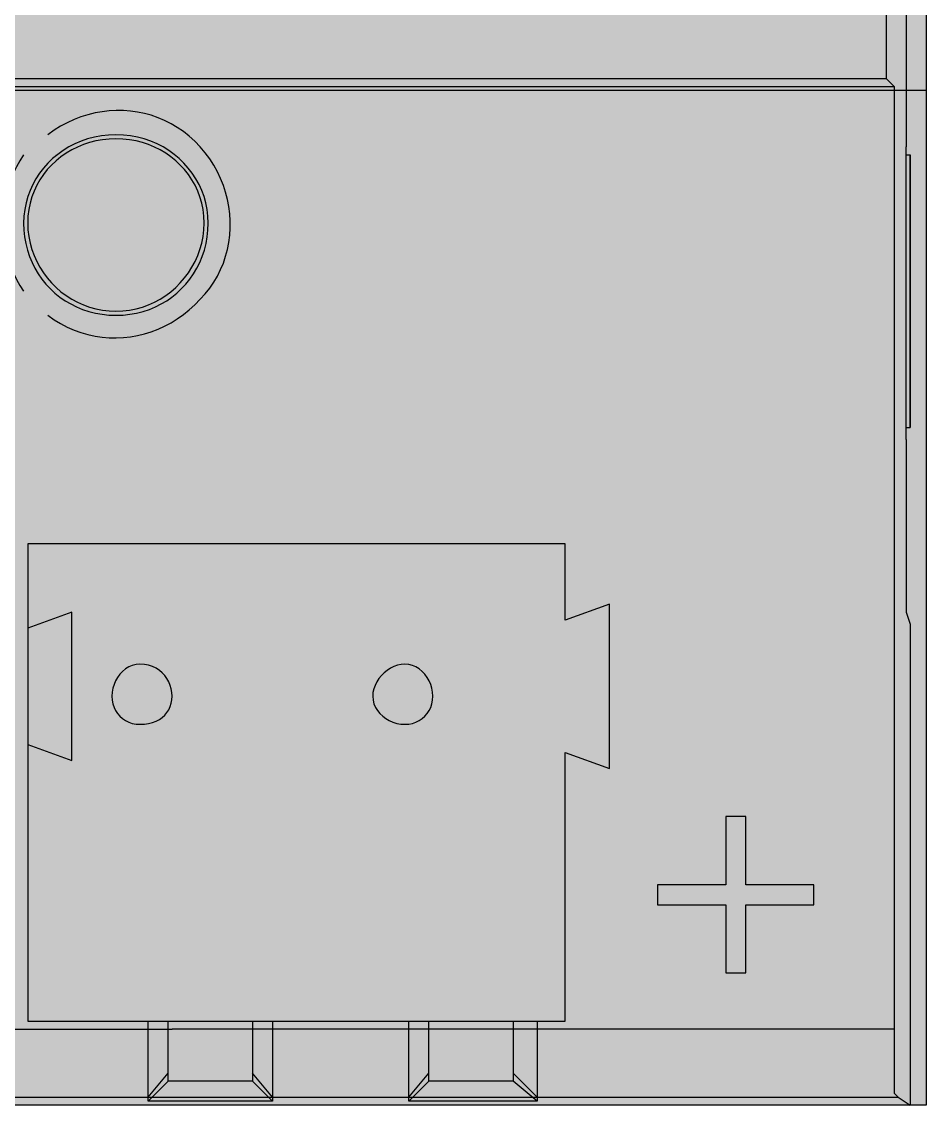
# Model space of a CAD drawing. Header units: millimetres. Extents: x 0 to 966, y -664 to 90.
# Drawn here: x 624.12 to 644, y -520 to -496.18 of the extents above; entities that cross this region are included whole.
import ezdxf

# ---------------------------------------------------------------- set-up
doc = ezdxf.new("R2010")
doc.units = ezdxf.units.MM
for name, color, linetype in [('HDL_BODY', 7, 'Continuous'), ('HDL_COLOUR', 7, 'Continuous'), ('HDL_DETAIL', 7, 'Continuous'), ('HDL_PRINT', 7, 'Continuous')]:
    doc.layers.add(name, color=color, linetype=linetype)

# ---------------------------------------------------------------- blocks, each defined once
blk = doc.blocks.new('M_DA6.10.1_FRONT')
at = {"layer": 'HDL_BODY', "true_color": 0x202126}
blk.add_hatch(color=250, dxfattribs=at).paths.add_polyline_path([(0, 0), (144, 0), (144, 90), (0, 90)])
at = {"layer": 'HDL_BODY', "true_color": 0x2a2a30}
blk.add_hatch(color=250, dxfattribs=at).paths.add_polyline_path([(0.4, 20.52), (143.6, 20.52), (143.6, 68.31), (0.4, 68.31)])
at = {"layer": 'HDL_BODY', "true_color": 0x23242a}
blk.add_hatch(color=250, dxfattribs=at).paths.add_polyline_path([(0.4, 0.5), (143.6, 0.5), (143.6, 19.8), (0.4, 19.8)])
at = {"layer": 'HDL_COLOUR', "true_color": 0x232529}
for points in [[(128.215, 19.393), (128.21, 19.543), (128.192, 19.69), (128.163, 19.834), (128.124, 19.973), (128.074, 20.109), (128.014, 20.24), (127.945, 20.366), (127.866, 20.486), (127.779, 20.6), (127.683, 20.708), (127.579, 20.809), (127.467, 20.902), (127.349, 20.987), (127.223, 21.064), (127.092, 21.133), (126.954, 21.192), (126.81, 21.241), (126.662, 21.28), (126.508, 21.309), (126.351, 21.326), (126.189, 21.332), (126.026, 21.326), (125.868, 21.309), (125.715, 21.28), (125.566, 21.241), (125.422, 21.192), (125.284, 21.133), (125.152, 21.064), (125.026, 20.987), (124.908, 20.902), (124.796, 20.809), (124.692, 20.708), (124.596, 20.6), (124.509, 20.486), (124.43, 20.366), (124.36, 20.24), (124.301, 20.109), (124.251, 19.973), (124.211, 19.834), (124.182, 19.69), (124.165, 19.543), (124.159, 19.393), (124.164, 19.239), (124.18, 19.088), (124.207, 18.941), (124.243, 18.798), (124.288, 18.66), (124.343, 18.527), (124.407, 18.399), (124.479, 18.278), (124.559, 18.162), (124.647, 18.052), (124.743, 17.95), (124.846, 17.854), (124.955, 17.766), (125.071, 17.686), (125.193, 17.613), (125.321, 17.55), (125.454, 17.495), (125.592, 17.449), (125.735, 17.413), (125.883, 17.387), (126.034, 17.371), (126.189, 17.366), (126.343, 17.371), (126.494, 17.387), (126.641, 17.413), (126.784, 17.449), (126.922, 17.495), (127.055, 17.55), (127.182, 17.613), (127.304, 17.686), (127.42, 17.766), (127.529, 17.854), (127.632, 17.95), (127.727, 18.052), (127.815, 18.162), (127.896, 18.278), (127.968, 18.399), (128.031, 18.527), (128.086, 18.66), (128.132, 18.798), (128.168, 18.941), (128.194, 19.088), (128.21, 19.239), (128.215, 19.393)], [(128.126, 19.393), (128.12, 19.542), (128.103, 19.688), (128.074, 19.829), (128.035, 19.965), (127.986, 20.096), (127.927, 20.223), (127.859, 20.343), (127.782, 20.458), (127.696, 20.566), (127.603, 20.667), (127.502, 20.762), (127.395, 20.849), (127.281, 20.928), (127.161, 20.999), (127.035, 21.062), (126.904, 21.116), (126.768, 21.161), (126.629, 21.197), (126.485, 21.223), (126.338, 21.239), (126.189, 21.244), (126.039, 21.239), (125.891, 21.223), (125.748, 21.197), (125.608, 21.161), (125.472, 21.116), (125.341, 21.062), (125.215, 20.999), (125.094, 20.928), (124.98, 20.849), (124.872, 20.762), (124.772, 20.667), (124.678, 20.566), (124.593, 20.458), (124.516, 20.343), (124.448, 20.223), (124.389, 20.096), (124.339, 19.965), (124.3, 19.829), (124.272, 19.688), (124.254, 19.542), (124.248, 19.393), (124.254, 19.243), (124.272, 19.096), (124.3, 18.953), (124.339, 18.813), (124.389, 18.677), (124.448, 18.546), (124.516, 18.42), (124.593, 18.3), (124.678, 18.186), (124.772, 18.078), (124.872, 17.977), (124.98, 17.884), (125.094, 17.798), (125.215, 17.721), (125.341, 17.653), (125.472, 17.594), (125.608, 17.545), (125.748, 17.506), (125.891, 17.477), (126.039, 17.46), (126.189, 17.454), (126.338, 17.46), (126.485, 17.477), (126.629, 17.506), (126.768, 17.545), (126.904, 17.594), (127.035, 17.653), (127.161, 17.721), (127.281, 17.798), (127.395, 17.884), (127.502, 17.977), (127.603, 18.078), (127.696, 18.186), (127.782, 18.3), (127.859, 18.42), (127.927, 18.546), (127.986, 18.677), (128.035, 18.813), (128.074, 18.953), (128.103, 19.096), (128.12, 19.243), (128.126, 19.393)]]:
    blk.add_hatch(color=250, dxfattribs=at).paths.add_polyline_path(points)
at = {"layer": 'HDL_COLOUR', "true_color": 0x111316}
blk.add_hatch(color=250, dxfattribs=at).paths.add_polyline_path([(124.248, 1.851), (130.156, 1.851), (130.156, 12.341), (124.248, 12.341)])
at = {"layer": 'HDL_COLOUR', "true_color": 0xb7262f}
blk.add_hatch(color=242, dxfattribs=at).paths.add_polyline_path([(130.156, 1.851), (136.063, 1.851), (136.063, 12.341), (130.156, 12.341)])
at = {"layer": 'HDL_COLOUR', "true_color": 0x18191d}
for points in [[(127.421, 8.992), (127.416, 9.073), (127.403, 9.153), (127.38, 9.231), (127.349, 9.307), (127.309, 9.378), (127.261, 9.445), (127.206, 9.506), (127.142, 9.56), (127.071, 9.607), (126.992, 9.645), (126.907, 9.673), (126.815, 9.691), (126.715, 9.697), (126.63, 9.689), (126.548, 9.669), (126.471, 9.636), (126.4, 9.592), (126.334, 9.539), (126.276, 9.476), (126.224, 9.407), (126.181, 9.331), (126.146, 9.25), (126.121, 9.166), (126.105, 9.079), (126.099, 8.992), (126.105, 8.905), (126.121, 8.823), (126.146, 8.746), (126.181, 8.675), (126.224, 8.609), (126.276, 8.551), (126.334, 8.499), (126.4, 8.456), (126.471, 8.421), (126.548, 8.396), (126.63, 8.38), (126.715, 8.375), (126.815, 8.379), (126.907, 8.393), (126.992, 8.415), (127.071, 8.444), (127.142, 8.482), (127.206, 8.526), (127.261, 8.577), (127.309, 8.634), (127.349, 8.696), (127.38, 8.764), (127.403, 8.836), (127.416, 8.912), (127.421, 8.992)], [(133.153, 8.992), (133.147, 9.079), (133.132, 9.166), (133.106, 9.25), (133.071, 9.331), (133.028, 9.407), (132.976, 9.476), (132.918, 9.539), (132.853, 9.592), (132.781, 9.636), (132.704, 9.669), (132.623, 9.689), (132.537, 9.697), (132.455, 9.691), (132.375, 9.673), (132.296, 9.645), (132.221, 9.607), (132.149, 9.56), (132.083, 9.506), (132.022, 9.445), (131.967, 9.378), (131.921, 9.307), (131.883, 9.231), (131.855, 9.153), (131.837, 9.073), (131.831, 8.992), (131.839, 8.905), (131.859, 8.823), (131.892, 8.746), (131.936, 8.675), (131.989, 8.609), (132.051, 8.551), (132.121, 8.499), (132.196, 8.456), (132.277, 8.421), (132.362, 8.396), (132.448, 8.38), (132.537, 8.375), (132.623, 8.38), (132.704, 8.396), (132.781, 8.421), (132.853, 8.456), (132.918, 8.499), (132.976, 8.551), (133.028, 8.609), (133.071, 8.675), (133.106, 8.746), (133.132, 8.823), (133.147, 8.905), (133.153, 8.992)]]:
    blk.add_hatch(color=250, dxfattribs=at).paths.add_polyline_path(points)
at = {"layer": 'HDL_PRINT', "true_color": 0xdee1e9}
h = blk.add_hatch(color=254, dxfattribs=at)
h.paths.add_polyline_path([(124.424, 13.399), (124.424, 15.162), (125.04, 15.162), (125.083, 15.161), (125.131, 15.16), (125.182, 15.155), (125.229, 15.145), (125.268, 15.13), (125.295, 15.106), (125.305, 15.074), (125.343, 15.073), (125.381, 15.072), (125.419, 15.067), (125.457, 15.057), (125.495, 15.042), (125.533, 15.018), (125.57, 14.986), (125.608, 14.948), (125.646, 14.91), (125.683, 14.872), (125.721, 14.834), (125.759, 14.797), (125.796, 14.759), (125.835, 14.721), (125.835, 14.659), (125.835, 14.603), (125.835, 14.551), (125.835, 14.501), (125.835, 14.451), (125.835, 14.399), (125.835, 14.343), (125.835, 14.28), (125.835, 14.21), (125.835, 14.149), (125.835, 14.095), (125.835, 14.048), (125.835, 14.005), (125.835, 13.966), (125.835, 13.928), (125.83, 13.89), (125.817, 13.852), (125.799, 13.814), (125.78, 13.777), (125.763, 13.739), (125.75, 13.701), (125.745, 13.663), (125.702, 13.62), (125.661, 13.578), (125.625, 13.542), (125.596, 13.513), (125.577, 13.494), (125.57, 13.487), (125.533, 13.482), (125.495, 13.47), (125.457, 13.452), (125.419, 13.434), (125.381, 13.416), (125.343, 13.404), (125.305, 13.399), (125.261, 13.399), (125.218, 13.399), (125.173, 13.399), (125.129, 13.399), (125.085, 13.399), (125.04, 13.399), (124.424, 13.399)])
h.paths.add_polyline_path([(124.689, 13.575), (125.04, 13.575), (125.085, 13.575), (125.129, 13.575), (125.173, 13.575), (125.218, 13.575), (125.261, 13.575), (125.305, 13.575), (125.343, 13.612), (125.371, 13.637), (125.394, 13.652), (125.417, 13.66), (125.445, 13.663), (125.483, 13.663), (125.488, 13.701), (125.5, 13.739), (125.517, 13.777), (125.536, 13.814), (125.553, 13.852), (125.565, 13.89), (125.57, 13.928), (125.603, 13.966), (125.626, 14.005), (125.642, 14.048), (125.652, 14.095), (125.657, 14.149), (125.659, 14.21), (125.659, 14.28), (125.655, 14.346), (125.645, 14.411), (125.631, 14.474), (125.614, 14.534), (125.598, 14.589), (125.584, 14.64), (125.574, 14.684), (125.57, 14.721), (125.533, 14.759), (125.495, 14.795), (125.457, 14.827), (125.419, 14.856), (125.381, 14.878), (125.343, 14.892), (125.305, 14.897), (125.261, 14.897), (125.218, 14.897), (125.173, 14.897), (125.129, 14.897), (125.085, 14.897), (125.04, 14.897), (124.689, 14.897), (124.689, 13.575)])
at = {"layer": 'HDL_DETAIL', "color": 251, "true_color": 0x52555c}
for points in [[(0, 90), (144, 90), (144, 0), (0, 0), (0, 90)], [(0, 67.697), (144, 67.697), (144, 22.302), (0, 22.302), (0, 67.697)], [(143.56, 23.36), (143.56, 23.36)], [(143.12, 22.566), (143.12, 22.566)], [(143.12, 22.566), (143.12, 22.566)], [(143.295, 22.39), (143.295, 22.39)], [(143.295, 22.39), (143.295, 22.39)], [(143.295, 22.39), (143.295, 22.39)], [(128.215, 19.393), (128.21, 19.543), (128.192, 19.69), (128.163, 19.834), (128.124, 19.973), (128.074, 20.109), (128.014, 20.24), (127.945, 20.366), (127.866, 20.486), (127.779, 20.6), (127.683, 20.708), (127.579, 20.809), (127.467, 20.902), (127.349, 20.987), (127.223, 21.064), (127.092, 21.133), (126.954, 21.192), (126.81, 21.241), (126.662, 21.28), (126.508, 21.309), (126.351, 21.326), (126.189, 21.332), (126.026, 21.326), (125.868, 21.309), (125.715, 21.28), (125.566, 21.241), (125.422, 21.192), (125.284, 21.133), (125.152, 21.064), (125.026, 20.987), (124.908, 20.902), (124.796, 20.809), (124.692, 20.708), (124.596, 20.6), (124.509, 20.486), (124.43, 20.366), (124.36, 20.24), (124.301, 20.109), (124.251, 19.973), (124.211, 19.834), (124.182, 19.69), (124.165, 19.543), (124.159, 19.393), (124.164, 19.239), (124.18, 19.088), (124.207, 18.941), (124.243, 18.798), (124.288, 18.66), (124.343, 18.527), (124.407, 18.399), (124.479, 18.278), (124.559, 18.162), (124.647, 18.052), (124.743, 17.95), (124.846, 17.854), (124.955, 17.766), (125.071, 17.686), (125.193, 17.613), (125.321, 17.55), (125.454, 17.495), (125.592, 17.449), (125.735, 17.413), (125.883, 17.387), (126.034, 17.371), (126.189, 17.366), (126.343, 17.371), (126.494, 17.387), (126.641, 17.413), (126.784, 17.449), (126.922, 17.495), (127.055, 17.55), (127.182, 17.613), (127.304, 17.686), (127.42, 17.766), (127.529, 17.854), (127.632, 17.95), (127.727, 18.052), (127.815, 18.162), (127.896, 18.278), (127.968, 18.399), (128.031, 18.527), (128.086, 18.66), (128.132, 18.798), (128.168, 18.941), (128.194, 19.088), (128.21, 19.239), (128.215, 19.393)], [(128.126, 19.393), (128.12, 19.542), (128.103, 19.688), (128.074, 19.829), (128.035, 19.965), (127.986, 20.096), (127.927, 20.223), (127.859, 20.343), (127.782, 20.458), (127.696, 20.566), (127.603, 20.667), (127.502, 20.762), (127.395, 20.849), (127.281, 20.928), (127.161, 20.999), (127.035, 21.062), (126.904, 21.116), (126.768, 21.161), (126.629, 21.197), (126.485, 21.223), (126.338, 21.239), (126.189, 21.244), (126.039, 21.239), (125.891, 21.223), (125.748, 21.197), (125.608, 21.161), (125.472, 21.116), (125.341, 21.062), (125.215, 20.999), (125.094, 20.928), (124.98, 20.849), (124.872, 20.762), (124.772, 20.667), (124.678, 20.566), (124.593, 20.458), (124.516, 20.343), (124.448, 20.223), (124.389, 20.096), (124.339, 19.965), (124.3, 19.829), (124.272, 19.688), (124.254, 19.542), (124.248, 19.393), (124.254, 19.243), (124.272, 19.096), (124.3, 18.953), (124.339, 18.813), (124.389, 18.677), (124.448, 18.546), (124.516, 18.42), (124.593, 18.3), (124.678, 18.186), (124.772, 18.078), (124.872, 17.977), (124.98, 17.884), (125.094, 17.798), (125.215, 17.721), (125.341, 17.653), (125.472, 17.594), (125.608, 17.545), (125.748, 17.506), (125.891, 17.477), (126.039, 17.46), (126.189, 17.454), (126.338, 17.46), (126.485, 17.477), (126.629, 17.506), (126.768, 17.545), (126.904, 17.594), (127.035, 17.653), (127.161, 17.721), (127.281, 17.798), (127.395, 17.884), (127.502, 17.977), (127.603, 18.078), (127.696, 18.186), (127.782, 18.3), (127.859, 18.42), (127.927, 18.546), (127.986, 18.677), (128.035, 18.813), (128.074, 18.953), (128.103, 19.096), (128.12, 19.243), (128.126, 19.393)], [(124.689, 21.332), (124.689, 21.332)], [(143.56, 21.068), (143.56, 21.068)], [(143.56, 21.068), (143.56, 21.068)], [(143.56, 21.068), (143.56, 21.068)], [(143.56, 21.068), (143.56, 21.068)], [(143.56, 21.068), (143.56, 21.068)], [(143.56, 21.068), (143.56, 21.068)], [(143.56, 21.068), (143.56, 21.068)], [(143.56, 21.068), (143.56, 21.068)], [(143.56, 21.068), (143.56, 21.068)], [(143.56, 21.068), (143.56, 21.068)], [(143.56, 21.068), (143.56, 21.068)], [(143.56, 21.068), (143.56, 21.068)], [(143.56, 21.068), (143.56, 21.068)], [(143.56, 21.068), (143.56, 21.068)], [(143.56, 21.068), (143.56, 21.068)], [(143.56, 21.068), (143.56, 21.068)], [(143.56, 21.068), (143.56, 21.068)], [(143.56, 21.068), (143.56, 21.068)], [(143.56, 21.068), (143.56, 21.068)], [(143.56, 21.068), (143.56, 21.068)], [(143.56, 21.068), (143.56, 21.068)], [(143.56, 21.068), (143.56, 21.068)], [(143.56, 21.068), (143.56, 21.068)], [(143.56, 21.068), (143.56, 21.068)], [(143.56, 21.068), (143.56, 21.068)], [(124.864, 20.892), (124.864, 20.892)], [(143.56, 20.892), (143.56, 20.892)], [(143.647, 20.892), (143.647, 20.892)], [(143.647, 20.892), (143.647, 20.892)], [(143.647, 20.892), (143.647, 20.892)], [(124.864, 17.894), (124.864, 17.894)], [(124.689, 17.366), (124.689, 17.366)], [(143.56, 14.897), (143.56, 14.897)], [(143.647, 14.897), (143.647, 14.897)], [(143.647, 14.897), (143.647, 14.897)], [(143.647, 14.897), (143.647, 14.897)], [(143.56, 14.633), (143.56, 14.633)], [(143.56, 14.633), (143.56, 14.633)], [(143.56, 14.633), (143.56, 14.633)], [(143.56, 14.633), (143.56, 14.633)], [(143.56, 14.633), (143.56, 14.633)], [(143.56, 14.633), (143.56, 14.633)], [(143.56, 14.633), (143.56, 14.633)], [(143.56, 14.633), (143.56, 14.633)], [(143.56, 14.633), (143.56, 14.633)], [(143.56, 14.633), (143.56, 14.633)], [(143.56, 14.633), (143.56, 14.633)], [(143.56, 14.633), (143.56, 14.633)], [(143.56, 14.633), (143.56, 14.633)], [(143.56, 14.633), (143.56, 14.633)], [(143.56, 14.633), (143.56, 14.633)], [(143.56, 14.633), (143.56, 14.633)], [(143.56, 14.633), (143.56, 14.633)], [(143.56, 14.633), (143.56, 14.633)], [(143.56, 14.633), (143.56, 14.633)], [(143.56, 14.633), (143.56, 14.633)], [(143.56, 14.633), (143.56, 14.633)], [(143.56, 14.633), (143.56, 14.633)], [(143.56, 14.633), (143.56, 14.633)], [(143.56, 14.633), (143.56, 14.633)], [(143.56, 14.633), (143.56, 14.633)], [(143.56, 12.341), (143.56, 12.341)], [(143.647, 10.49), (143.647, 10.49)], [(143.647, 10.49), (143.647, 10.49)], [(143.647, 10.49), (143.647, 10.49)], [(143.647, 10.49), (143.647, 10.49)], [(143.647, 10.49), (143.647, 10.49)], [(143.647, 10.49), (143.647, 10.49)], [(143.647, 10.49), (143.647, 10.49)], [(143.647, 10.49), (143.647, 10.49)], [(143.647, 10.49), (143.647, 10.49)], [(143.647, 10.49), (143.647, 10.49)], [(143.647, 10.49), (143.647, 10.49)], [(143.647, 10.49), (143.647, 10.49)], [(143.647, 10.49), (143.647, 10.49)], [(143.647, 10.49), (143.647, 10.49)], [(143.647, 10.49), (143.647, 10.49)], [(143.647, 10.49), (143.647, 10.49)], [(143.647, 10.49), (143.647, 10.49)], [(143.647, 10.49), (143.647, 10.49)], [(143.647, 10.49), (143.647, 10.49)], [(143.647, 10.49), (143.647, 10.49)], [(143.647, 10.49), (143.647, 10.49)], [(143.647, 10.49), (143.647, 10.49)], [(143.647, 10.49), (143.647, 10.49)], [(143.647, 10.49), (143.647, 10.49)], [(127.421, 8.992), (127.416, 9.073), (127.403, 9.153), (127.38, 9.231), (127.349, 9.307), (127.309, 9.378), (127.261, 9.445), (127.206, 9.506), (127.142, 9.56), (127.071, 9.607), (126.992, 9.645), (126.907, 9.673), (126.815, 9.691), (126.715, 9.697), (126.63, 9.689), (126.548, 9.669), (126.471, 9.636), (126.4, 9.592), (126.334, 9.539), (126.276, 9.476), (126.224, 9.407), (126.181, 9.331), (126.146, 9.25), (126.121, 9.166), (126.105, 9.079), (126.099, 8.992), (126.105, 8.905), (126.121, 8.823), (126.146, 8.746), (126.181, 8.675), (126.224, 8.609), (126.276, 8.551), (126.334, 8.499), (126.4, 8.456), (126.471, 8.421), (126.548, 8.396), (126.63, 8.38), (126.715, 8.375), (126.815, 8.379), (126.907, 8.393), (126.992, 8.415), (127.071, 8.444), (127.142, 8.482), (127.206, 8.526), (127.261, 8.577), (127.309, 8.634), (127.349, 8.696), (127.38, 8.764), (127.403, 8.836), (127.416, 8.912), (127.421, 8.992)], [(133.153, 8.992), (133.147, 9.079), (133.132, 9.166), (133.106, 9.25), (133.071, 9.331), (133.028, 9.407), (132.976, 9.476), (132.918, 9.539), (132.853, 9.592), (132.781, 9.636), (132.704, 9.669), (132.623, 9.689), (132.537, 9.697), (132.455, 9.691), (132.375, 9.673), (132.296, 9.645), (132.221, 9.607), (132.149, 9.56), (132.083, 9.506), (132.022, 9.445), (131.967, 9.378), (131.921, 9.307), (131.883, 9.231), (131.855, 9.153), (131.837, 9.073), (131.831, 8.992), (131.839, 8.905), (131.859, 8.823), (131.892, 8.746), (131.936, 8.675), (131.989, 8.609), (132.051, 8.551), (132.121, 8.499), (132.196, 8.456), (132.277, 8.421), (132.362, 8.396), (132.448, 8.38), (132.537, 8.375), (132.623, 8.38), (132.704, 8.396), (132.781, 8.421), (132.853, 8.456), (132.918, 8.499), (132.976, 8.551), (133.028, 8.609), (133.071, 8.675), (133.106, 8.746), (133.132, 8.823), (133.147, 8.905), (133.153, 8.992)], [(127.421, 1.675), (127.421, 1.675)], [(127.421, 1.675), (127.421, 1.675)], [(143.295, 1.675), (143.295, 1.675)], [(143.295, 1.675), (143.295, 1.675)], [(143.382, 0.177), (143.382, 0.177)], [(143.382, 0.177), (143.382, 0.177)], [(143.647, 0), (143.647, 0)], [(143.647, 0), (143.647, 0)], [(143.647, 0), (143.647, 0)]]:
    blk.add_lwpolyline(points, close=True, dxfattribs=at)
for points in [[(143.647, 25.299), (143.647, 25.123), (143.56, 24.858), (143.56, 24.506), (143.56, 23.977), (143.56, 23.36)], [(143.12, 24.329), (143.12, 23.8), (143.12, 23.272), (143.12, 22.919), (143.12, 22.654), (143.12, 22.566)], [(143.56, 23.36), (143.56, 21.068)], [(143.56, 23.36), (143.56, 21.068)], [(143.56, 23.36), (143.56, 21.068)], [(143.56, 23.36), (143.56, 21.068)], [(143.56, 23.36), (143.56, 21.068)], [(143.56, 23.36), (143.56, 21.068)], [(143.56, 23.36), (143.56, 21.068)], [(143.56, 23.36), (143.56, 21.068)], [(143.56, 23.36), (143.56, 21.068)], [(143.56, 23.36), (143.56, 21.068)], [(143.56, 23.36), (143.56, 21.068)], [(143.56, 23.36), (143.56, 21.068)], [(143.56, 23.36), (143.56, 21.068)], [(143.56, 23.36), (143.56, 21.068)], [(143.56, 23.36), (143.56, 21.068)], [(143.56, 23.36), (143.56, 21.068)], [(143.56, 23.36), (143.56, 21.068)], [(143.56, 23.36), (143.56, 21.068)], [(143.56, 23.36), (143.56, 21.068)], [(143.56, 23.36), (143.56, 21.068)], [(143.56, 23.36), (143.56, 21.068)], [(0.089, 22.39), (143.295, 22.39)], [(0.089, 22.39), (143.295, 22.39)], [(0.089, 22.39), (143.295, 22.39)], [(0.089, 22.39), (143.295, 22.39)], [(0.089, 22.39), (143.295, 22.39)], [(0.089, 22.39), (143.295, 22.39)], [(0.089, 22.39), (143.295, 22.39)], [(0.089, 22.39), (143.295, 22.39)], [(0.089, 22.39), (143.295, 22.39)], [(0.089, 22.39), (143.295, 22.39)], [(0.089, 22.39), (143.295, 22.39)], [(0.089, 22.39), (143.295, 22.39)], [(0.089, 22.39), (143.295, 22.39)], [(0.089, 22.39), (143.295, 22.39)], [(0.089, 22.39), (143.295, 22.39)], [(0.089, 22.39), (143.295, 22.39)], [(0.089, 22.39), (143.295, 22.39)], [(0.089, 22.39), (143.295, 22.39)], [(0.089, 22.39), (143.295, 22.39)], [(0.089, 22.39), (143.295, 22.39)], [(0.089, 22.39), (143.295, 22.39)], [(0.265, 22.566), (143.12, 22.566)], [(0.265, 22.566), (143.12, 22.566)], [(0.265, 22.566), (143.12, 22.566)], [(0.265, 22.566), (143.12, 22.566)], [(0.265, 22.566), (143.12, 22.566)], [(0.265, 22.566), (143.12, 22.566)], [(0.265, 22.566), (143.12, 22.566)], [(0.265, 22.566), (143.12, 22.566)], [(0.265, 22.566), (143.12, 22.566)], [(0.265, 22.566), (143.12, 22.566)], [(0.265, 22.566), (143.12, 22.566)], [(0.265, 22.566), (143.12, 22.566)], [(0.265, 22.566), (143.12, 22.566)], [(0.265, 22.566), (143.12, 22.566)], [(0.265, 22.566), (143.12, 22.566)], [(0.265, 22.566), (143.12, 22.566)], [(0.265, 22.566), (143.12, 22.566)], [(0.265, 22.566), (143.12, 22.566)], [(0.265, 22.566), (143.12, 22.566)], [(0.265, 22.566), (143.12, 22.566)], [(0.265, 22.566), (143.12, 22.566)], [(143.295, 22.39), (143.12, 22.566)], [(143.295, 22.39), (143.12, 22.566)], [(143.295, 22.39), (143.12, 22.566)], [(143.295, 22.39), (143.12, 22.566)], [(143.295, 22.39), (143.12, 22.566)], [(143.295, 22.39), (143.12, 22.566)], [(143.295, 22.39), (143.12, 22.566)], [(143.295, 22.39), (143.12, 22.566)], [(143.295, 22.39), (143.12, 22.566)], [(143.295, 22.39), (143.12, 22.566)], [(143.295, 22.39), (143.12, 22.566)], [(143.295, 22.39), (143.12, 22.566)], [(143.295, 22.39), (143.12, 22.566)], [(143.295, 22.39), (143.12, 22.566)], [(143.295, 22.39), (143.12, 22.566)], [(143.295, 22.39), (143.12, 22.566)], [(143.295, 22.39), (143.12, 22.566)], [(143.295, 22.39), (143.12, 22.566)], [(143.295, 22.39), (143.12, 22.566)], [(143.295, 22.39), (143.12, 22.566)], [(143.295, 22.39), (143.12, 22.566)], [(143.295, 22.39), (143.295, 1.675)], [(143.295, 22.39), (143.295, 1.675)], [(143.295, 22.39), (143.295, 1.675)], [(143.295, 22.39), (143.295, 1.675)], [(143.295, 22.39), (143.295, 1.675)], [(143.295, 22.39), (143.295, 1.675)], [(143.295, 22.39), (143.295, 1.675)], [(143.295, 22.39), (143.295, 1.675)], [(143.295, 22.39), (143.295, 1.675)], [(143.295, 22.39), (143.295, 1.675)], [(143.295, 22.39), (143.295, 1.675)], [(143.295, 22.39), (143.295, 1.675)], [(143.295, 22.39), (143.295, 1.675)], [(143.295, 22.39), (143.295, 1.675)], [(143.295, 22.39), (143.295, 1.675)], [(143.295, 22.39), (143.295, 1.675)], [(143.295, 22.39), (143.295, 1.675)], [(143.295, 22.39), (143.295, 1.675)], [(143.295, 22.39), (143.295, 1.675)], [(143.295, 22.39), (143.295, 1.675)], [(143.295, 22.39), (143.295, 1.675)], [(124.689, 17.366), (124.829, 17.268), (124.972, 17.181), (125.118, 17.104), (125.268, 17.039), (125.419, 16.984), (125.573, 16.94), (125.728, 16.906), (125.883, 16.882), (126.04, 16.869), (126.196, 16.866), (126.352, 16.873), (126.508, 16.891), (126.662, 16.918), (126.814, 16.955), (126.965, 17.002), (127.113, 17.058), (127.257, 17.124), (127.399, 17.2), (127.537, 17.285), (127.67, 17.38), (127.799, 17.483), (127.922, 17.596), (128.04, 17.718), (128.15, 17.837), (128.25, 17.961), (128.34, 18.092), (128.42, 18.228), (128.489, 18.369), (128.549, 18.514), (128.599, 18.662), (128.639, 18.814), (128.669, 18.968), (128.689, 19.124), (128.699, 19.281), (128.699, 19.439), (128.689, 19.597), (128.669, 19.755), (128.639, 19.912), (128.599, 20.068), (128.549, 20.221), (128.489, 20.372), (128.42, 20.52), (128.34, 20.664), (128.25, 20.804), (128.15, 20.938), (128.04, 21.068), (127.922, 21.189), (127.799, 21.301), (127.67, 21.402), (127.537, 21.494), (127.399, 21.575), (127.257, 21.647), (127.113, 21.708), (126.965, 21.76), (126.814, 21.801), (126.662, 21.833), (126.508, 21.854), (126.352, 21.866), (126.196, 21.867), (126.04, 21.859), (125.883, 21.84), (125.728, 21.812), (125.573, 21.773), (125.419, 21.725), (125.268, 21.666), (125.118, 21.598), (124.972, 21.519), (124.829, 21.431), (124.689, 21.332)], [(143.56, 14.633), (143.56, 21.068)], [(143.56, 14.633), (143.56, 21.068)], [(143.56, 14.633), (143.56, 21.068)], [(143.56, 14.633), (143.56, 21.068)], [(143.56, 14.633), (143.56, 21.068)], [(143.56, 14.633), (143.56, 21.068)], [(143.56, 14.633), (143.56, 21.068)], [(143.56, 14.633), (143.56, 21.068)], [(143.56, 14.633), (143.56, 21.068)], [(143.56, 14.633), (143.56, 21.068)], [(143.56, 14.633), (143.56, 21.068)], [(143.56, 14.633), (143.56, 21.068)], [(143.56, 14.633), (143.56, 21.068)], [(143.56, 14.633), (143.56, 21.068)], [(143.56, 14.633), (143.56, 21.068)], [(143.56, 14.633), (143.56, 21.068)], [(143.56, 14.633), (143.56, 21.068)], [(143.56, 14.633), (143.56, 21.068)], [(143.56, 14.633), (143.56, 21.068)], [(143.56, 14.633), (143.56, 21.068)], [(143.56, 14.633), (143.56, 21.068)], [(124.159, 20.892), (124.075, 20.763), (124, 20.631), (123.933, 20.494), (123.874, 20.354), (123.824, 20.211), (123.782, 20.066), (123.748, 19.919), (123.723, 19.77), (123.706, 19.619), (123.698, 19.469), (123.698, 19.317), (123.706, 19.167), (123.723, 19.016), (123.748, 18.867), (123.782, 18.72), (123.824, 18.575), (123.874, 18.432), (123.933, 18.292), (124, 18.155), (124.075, 18.023), (124.159, 17.895)], [(143.56, 20.892), (143.647, 20.892)], [(143.56, 20.892), (143.647, 20.892)], [(143.56, 20.892), (143.647, 20.892)], [(143.56, 20.892), (143.647, 20.892)], [(143.56, 20.892), (143.647, 20.892)], [(143.56, 20.892), (143.647, 20.892)], [(143.56, 20.892), (143.647, 20.892)], [(143.56, 20.892), (143.647, 20.892)], [(143.56, 20.892), (143.647, 20.892)], [(143.56, 20.892), (143.647, 20.892)], [(143.56, 20.892), (143.647, 20.892)], [(143.56, 20.892), (143.647, 20.892)], [(143.56, 20.892), (143.647, 20.892)], [(143.56, 20.892), (143.647, 20.892)], [(143.56, 20.892), (143.647, 20.892)], [(143.56, 20.892), (143.647, 20.892)], [(143.56, 20.892), (143.647, 20.892)], [(143.56, 20.892), (143.647, 20.892)], [(143.56, 20.892), (143.647, 20.892)], [(143.56, 20.892), (143.647, 20.892)], [(143.56, 20.892), (143.647, 20.892)], [(143.647, 14.897), (143.647, 20.892)], [(143.647, 14.897), (143.647, 20.892)], [(143.647, 14.897), (143.647, 20.892)], [(143.647, 14.897), (143.647, 20.892)], [(143.647, 14.897), (143.647, 20.892)], [(143.647, 14.897), (143.647, 20.892)], [(143.647, 14.897), (143.647, 20.892)], [(143.647, 14.897), (143.647, 20.892)], [(143.647, 14.897), (143.647, 20.892)], [(143.647, 14.897), (143.647, 20.892)], [(143.647, 14.897), (143.647, 20.892)], [(143.647, 14.897), (143.647, 20.892)], [(143.647, 14.897), (143.647, 20.892)], [(143.647, 14.897), (143.647, 20.892)], [(143.647, 14.897), (143.647, 20.892)], [(143.647, 14.897), (143.647, 20.892)], [(143.647, 14.897), (143.647, 20.892)], [(143.647, 14.897), (143.647, 20.892)], [(143.647, 14.897), (143.647, 20.892)], [(143.647, 14.897), (143.647, 20.892)], [(143.647, 14.897), (143.647, 20.892)], [(143.647, 20.892), (143.647, 14.897)], [(143.647, 20.892), (143.647, 14.897)], [(143.647, 20.892), (143.647, 14.897)], [(143.647, 20.892), (143.647, 14.897)], [(143.647, 20.892), (143.647, 14.897)], [(143.647, 20.892), (143.647, 14.897)], [(143.647, 20.892), (143.647, 14.897)], [(143.647, 20.892), (143.647, 14.897)], [(143.647, 20.892), (143.647, 14.897)], [(143.647, 20.892), (143.647, 14.897)], [(143.647, 20.892), (143.647, 14.897)], [(143.647, 20.892), (143.647, 14.897)], [(143.647, 20.892), (143.647, 14.897)], [(143.647, 20.892), (143.647, 14.897)], [(143.647, 20.892), (143.647, 14.897)], [(143.647, 20.892), (143.647, 14.897)], [(143.647, 20.892), (143.647, 14.897)], [(143.647, 20.892), (143.647, 14.897)], [(143.647, 20.892), (143.647, 14.897)], [(143.647, 20.892), (143.647, 14.897)], [(143.647, 20.892), (143.647, 14.897)], [(143.56, 14.897), (143.647, 14.897)], [(143.56, 14.897), (143.647, 14.897)], [(143.56, 14.897), (143.647, 14.897)], [(143.56, 14.897), (143.647, 14.897)], [(143.56, 14.897), (143.647, 14.897)], [(143.56, 14.897), (143.647, 14.897)], [(143.56, 14.897), (143.647, 14.897)], [(143.56, 14.897), (143.647, 14.897)], [(143.56, 14.897), (143.647, 14.897)], [(143.56, 14.897), (143.647, 14.897)], [(143.56, 14.897), (143.647, 14.897)], [(143.56, 14.897), (143.647, 14.897)], [(143.56, 14.897), (143.647, 14.897)], [(143.56, 14.897), (143.647, 14.897)], [(143.56, 14.897), (143.647, 14.897)], [(143.56, 14.897), (143.647, 14.897)], [(143.56, 14.897), (143.647, 14.897)], [(143.56, 14.897), (143.647, 14.897)], [(143.56, 14.897), (143.647, 14.897)], [(143.56, 14.897), (143.647, 14.897)], [(143.56, 14.897), (143.647, 14.897)], [(143.56, 14.633), (143.56, 12.341)], [(143.56, 14.633), (143.56, 12.341)], [(143.56, 14.633), (143.56, 12.341)], [(143.56, 14.633), (143.56, 12.341)], [(143.56, 14.633), (143.56, 12.341)], [(143.56, 14.633), (143.56, 12.341)], [(143.56, 14.633), (143.56, 12.341)], [(143.56, 14.633), (143.56, 12.341)], [(143.56, 14.633), (143.56, 12.341)], [(143.56, 14.633), (143.56, 12.341)], [(143.56, 14.633), (143.56, 12.341)], [(143.56, 14.633), (143.56, 12.341)], [(143.56, 14.633), (143.56, 12.341)], [(143.56, 14.633), (143.56, 12.341)], [(143.56, 14.633), (143.56, 12.341)], [(143.56, 14.633), (143.56, 12.341)], [(143.56, 14.633), (143.56, 12.341)], [(143.56, 14.633), (143.56, 12.341)], [(143.56, 14.633), (143.56, 12.341)], [(143.56, 14.633), (143.56, 12.341)], [(143.56, 14.633), (143.56, 12.341)], [(124.248, 12.341), (124.248, 1.851)], [(136.063, 12.341), (124.248, 12.341)], [(136.063, 10.666), (136.063, 12.341)], [(143.56, 12.341), (143.56, 11.812), (143.56, 11.283), (143.56, 10.843), (143.647, 10.578), (143.647, 10.49)], [(137.034, 11.019), (136.063, 10.666)], [(137.034, 7.405), (137.034, 11.019)], [(125.218, 10.843), (124.248, 10.49)], [(125.218, 7.581), (125.218, 10.843)], [(143.647, 10.49), (143.647, 0)], [(143.647, 10.49), (143.647, 0)], [(143.647, 10.49), (143.647, 0)], [(143.647, 10.49), (143.647, 0)], [(143.647, 10.49), (143.647, 0)], [(143.647, 10.49), (143.647, 0)], [(143.647, 10.49), (143.647, 0)], [(143.647, 10.49), (143.647, 0)], [(143.647, 10.49), (143.647, 0)], [(143.647, 10.49), (143.647, 0)], [(143.647, 10.49), (143.647, 0)], [(143.647, 10.49), (143.647, 0)], [(143.647, 10.49), (143.647, 0)], [(143.647, 10.49), (143.647, 0)], [(143.647, 10.49), (143.647, 0)], [(143.647, 10.49), (143.647, 0)], [(143.647, 10.49), (143.647, 0)], [(143.647, 10.49), (143.647, 0)], [(143.647, 10.49), (143.647, 0)], [(143.647, 10.49), (143.647, 0)], [(143.647, 10.49), (143.647, 0)], [(124.248, 7.934), (125.218, 7.581)], [(136.063, 1.851), (136.063, 7.757)], [(136.063, 7.757), (137.034, 7.405)], [(139.59, 6.347), (139.59, 4.849)], [(140.031, 6.347), (139.59, 6.347)], [(140.031, 4.849), (140.031, 6.347)], [(138.093, 4.849), (138.093, 4.408)], [(139.59, 4.849), (138.093, 4.849)], [(141.531, 4.849), (140.031, 4.849)], [(141.531, 4.408), (141.531, 4.849)], [(138.093, 4.408), (139.59, 4.408)], [(139.59, 4.408), (139.59, 2.909)], [(140.031, 2.909), (140.031, 4.408)], [(140.031, 4.408), (141.531, 4.408)], [(139.59, 2.909), (140.031, 2.909)], [(0.089, 1.675), (127.421, 1.675)], [(0.089, 1.675), (127.421, 1.675)], [(0.089, 1.675), (127.421, 1.675)], [(0.089, 1.675), (127.421, 1.675)], [(0.089, 1.675), (127.421, 1.675)], [(0.089, 1.675), (127.421, 1.675)], [(0.089, 1.675), (127.421, 1.675)], [(0.089, 1.675), (127.421, 1.675)], [(0.089, 1.675), (127.421, 1.675)], [(0.089, 1.675), (127.421, 1.675)], [(0.089, 1.675), (127.421, 1.675)], [(0.089, 1.675), (127.421, 1.675)], [(0.089, 1.675), (127.421, 1.675)], [(0.089, 1.675), (127.421, 1.675)], [(0.089, 1.675), (127.421, 1.675)], [(0.089, 1.675), (127.421, 1.675)], [(0.089, 1.675), (127.421, 1.675)], [(0.089, 1.675), (127.421, 1.675)], [(0.089, 1.675), (127.421, 1.675)], [(0.089, 1.675), (127.421, 1.675)], [(0.089, 1.675), (127.421, 1.675)], [(124.248, 1.851), (136.063, 1.851)], [(126.894, 0.088), (126.894, 1.851)], [(127.334, 0.529), (127.334, 1.851)], [(143.295, 1.675), (127.421, 1.675)], [(143.295, 1.675), (127.421, 1.675)], [(143.295, 1.675), (127.421, 1.675)], [(143.295, 1.675), (127.421, 1.675)], [(143.295, 1.675), (127.421, 1.675)], [(143.295, 1.675), (127.421, 1.675)], [(143.295, 1.675), (127.421, 1.675)], [(143.295, 1.675), (127.421, 1.675)], [(143.295, 1.675), (127.421, 1.675)], [(143.295, 1.675), (127.421, 1.675)], [(143.295, 1.675), (127.421, 1.675)], [(143.295, 1.675), (127.421, 1.675)], [(143.295, 1.675), (127.421, 1.675)], [(143.295, 1.675), (127.421, 1.675)], [(143.295, 1.675), (127.421, 1.675)], [(143.295, 1.675), (127.421, 1.675)], [(143.295, 1.675), (127.421, 1.675)], [(143.295, 1.675), (127.421, 1.675)], [(143.295, 1.675), (127.421, 1.675)], [(143.295, 1.675), (127.421, 1.675)], [(143.295, 1.675), (127.421, 1.675)], [(129.186, 1.851), (129.186, 0.529)], [(133.066, 1.675), (129.186, 1.675)], [(129.626, 1.851), (129.626, 0.088)], [(132.626, 0.088), (132.626, 1.851)], [(133.066, 0.529), (133.066, 1.851)], [(134.918, 1.851), (134.918, 0.529)], [(143.295, 1.675), (134.918, 1.675)], [(135.447, 1.851), (135.447, 0.088)], [(143.295, 1.675), (143.295, 1.234), (143.295, 0.882), (143.295, 0.529), (143.295, 0.265), (143.382, 0.177)], [(126.894, 0.177), (127.334, 0.705)], [(126.894, 0.088), (127.334, 0.529)], [(129.01, 0.529), (128.745, 0.529), (128.57, 0.529), (128.215, 0.529), (127.951, 0.529), (127.775, 0.529), (127.51, 0.529), (127.421, 0.529), (127.334, 0.529)], [(129.186, 0.529), (129.096, 0.529), (129.01, 0.529)], [(129.626, 0.177), (129.186, 0.705)], [(129.626, 0.088), (129.186, 0.529)], [(132.626, 0.177), (133.066, 0.705)], [(132.626, 0.088), (133.066, 0.529)], [(134.742, 0.529), (134.563, 0.529), (134.302, 0.529), (134.037, 0.529), (133.772, 0.529), (133.507, 0.529), (133.242, 0.529), (133.153, 0.529), (133.066, 0.529)], [(134.918, 0.529), (134.828, 0.529), (134.742, 0.529)], [(135.447, 0.177), (134.918, 0.705)], [(135.447, 0.088), (134.918, 0.529)], [(0.089, 0.177), (143.382, 0.177)], [(0.089, 0.177), (143.382, 0.177)], [(0.089, 0.177), (143.382, 0.177)], [(0.089, 0.177), (143.382, 0.177)], [(0.089, 0.177), (143.382, 0.177)], [(0.089, 0.177), (143.382, 0.177)], [(0.089, 0.177), (143.382, 0.177)], [(0.089, 0.177), (143.382, 0.177)], [(0.089, 0.177), (143.382, 0.177)], [(0.089, 0.177), (143.382, 0.177)], [(0.089, 0.177), (143.382, 0.177)], [(0.089, 0.177), (143.382, 0.177)], [(0.089, 0.177), (143.382, 0.177)], [(0.089, 0.177), (143.382, 0.177)], [(0.089, 0.177), (143.382, 0.177)], [(0.089, 0.177), (143.382, 0.177)], [(0.089, 0.177), (143.382, 0.177)], [(0.089, 0.177), (143.382, 0.177)], [(0.089, 0.177), (143.382, 0.177)], [(0.089, 0.177), (143.382, 0.177)], [(0.089, 0.177), (143.382, 0.177)], [(143.647, 0), (78.127, 0)], [(143.647, 0), (78.127, 0)], [(143.647, 0), (78.127, 0)], [(143.647, 0), (78.127, 0)], [(143.647, 0), (78.127, 0)], [(143.647, 0), (78.127, 0)], [(143.647, 0), (78.127, 0)], [(143.647, 0), (78.127, 0)], [(143.647, 0), (78.127, 0)], [(143.647, 0), (78.127, 0)], [(143.647, 0), (78.127, 0)], [(143.647, 0), (78.127, 0)], [(143.647, 0), (78.127, 0)], [(143.647, 0), (78.127, 0)], [(143.647, 0), (78.127, 0)], [(143.647, 0), (78.127, 0)], [(143.647, 0), (78.127, 0)], [(143.647, 0), (78.127, 0)], [(143.647, 0), (78.127, 0)], [(143.647, 0), (78.127, 0)], [(143.647, 0), (78.127, 0)], [(129.626, 0.088), (129.626, 0.088), (129.451, 0.088), (129.361, 0.088), (129.186, 0.088), (129.01, 0.088), (128.57, 0.088), (128.126, 0.088), (127.775, 0.088), (127.51, 0.088), (127.334, 0.088), (127.159, 0.088), (127.07, 0.088), (126.98, 0.088), (126.894, 0.088)], [(129.626, 0.177), (132.626, 0.177)], [(135.447, 0.088), (135.358, 0.088), (135.269, 0.088), (135.093, 0.088), (134.918, 0.088), (134.742, 0.088), (134.388, 0.088), (133.947, 0.088), (133.507, 0.088), (133.242, 0.088), (133.066, 0.088), (132.888, 0.088), (132.802, 0.088), (132.712, 0.088), (132.626, 0.088)], [(135.447, 0.177), (143.295, 0.177)], [(143.382, 0.177), (143.647, 0)], [(143.382, 0.177), (143.647, 0)], [(143.382, 0.177), (143.647, 0)], [(143.382, 0.177), (143.647, 0)], [(143.382, 0.177), (143.647, 0)], [(143.382, 0.177), (143.647, 0)], [(143.382, 0.177), (143.647, 0)], [(143.382, 0.177), (143.647, 0)], [(143.382, 0.177), (143.647, 0)], [(143.382, 0.177), (143.647, 0)], [(143.382, 0.177), (143.647, 0)], [(143.382, 0.177), (143.647, 0)], [(143.382, 0.177), (143.647, 0)], [(143.382, 0.177), (143.647, 0)], [(143.382, 0.177), (143.647, 0)], [(143.382, 0.177), (143.647, 0)], [(143.382, 0.177), (143.647, 0)], [(143.382, 0.177), (143.647, 0)], [(143.382, 0.177), (143.647, 0)], [(143.382, 0.177), (143.647, 0)], [(143.382, 0.177), (143.647, 0)]]:
    blk.add_lwpolyline(points, dxfattribs=at)

msp = doc.modelspace()

# ---------------------------------------------------------------- block references
msp.add_blockref('M_DA6.10.1_FRONT', (500, -520))

doc.saveas('drawing.dxf')
